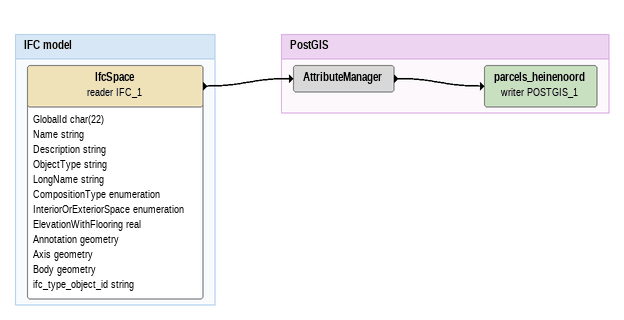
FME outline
Bookmark: IFC model
IfcSpace (reader IFC_1)
    attributes: GlobalId char(22), Name string, Description string, ObjectType string, LongName string, CompositionType enumeration, InteriorOrExteriorSpace enumeration, ElevationWithFlooring real, Annotation geometry, Axis geometry, Body geometry, ifc_type_object_id string
    -> AttributeManager

Bookmark: PostGIS
AttributeManager
    -> parcels_heinenoord (writer POSTGIS_1)
parcels_heinenoord (writer POSTGIS_1)
